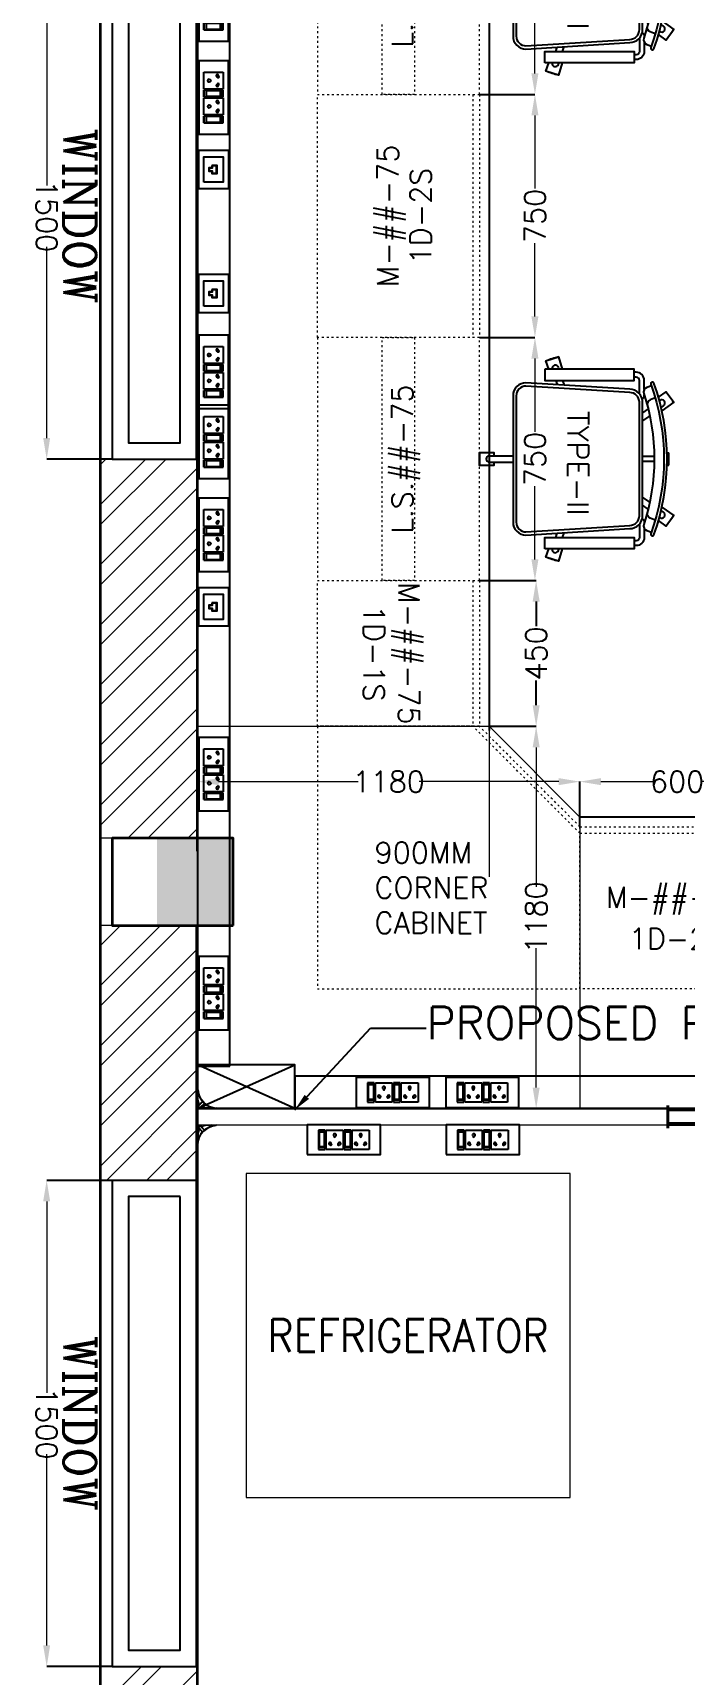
# Model space of a CAD drawing. Extents: x -52083 to 49512, y -145230 to 20224.
# Drawn here: x -46914 to -44902, y -1885 to 3184 of the extents above; entities that cross this region are included whole.
import ezdxf
from ezdxf.enums import TextEntityAlignment as Align

# ---------------------------------------------------------------- set-up
doc = ezdxf.new("R2010")
doc.units = 0
doc.header["$LTSCALE"] = 0.5
doc.header["$MEASUREMENT"] = 0
doc.header["$PDMODE"] = 32
doc.linetypes.add('ACAD_ISO03W100', pattern=[30, 12, -18])
for name, color, linetype, lineweight in [('1050x2100 Door', 6, 'Continuous', 5), ('Ahlada Coving', 3, 'Continuous', 5), ('COL', 1, 'Continuous', 35), ('DIM', 3, 'Continuous', 5), ('Furniture', 30, 'Continuous', 13), ('Hatch-1', 8, 'Continuous', 5), ('Sa-Block Text', 7, 'Continuous', 18), ('wall-1', 7, 'Continuous', 35)]:
    doc.layers.add(name, color=color, linetype=linetype, lineweight=lineweight)
for name, color, linetype in [('Ahlada 50mmWall Panels', 106, 'Continuous'), ('GC-2', 22, 'Continuous'), ('GF-1', 21, 'Continuous'), ('LABOFAB', 7, 'Continuous'), ('Partation', 7, 'Continuous'), ('PDF_Text', 5, 'Continuous'), ('SA-6MRP', 1, 'Continuous'), ('SA-6MUP', 223, 'Continuous'), ('SA-FUR', 3, 'Continuous'), ('SA-Lan', 3, 'Continuous'), ('View Panle', 6, 'Continuous')]:
    doc.layers.add(name, color=color, linetype=linetype)
doc.styles.add('ARIAL', font='romans.shx', dxfattribs={"height": 2.5})
doc.styles.add('RomanS', font='romans.shx')
doc.styles.get("Standard").update_dxf_attribs({"font": 'romans.shx'})
doc.dimstyles.new('Panel dimensions', dxfattribs={"dimtxt": 65, "dimasz": 55, "dimexe": 0, "dimexo": 0, "dimtad": 0, "dimdec": 0, "dimtxsty": 'Standard', "dimcen": 0, "dimclrd": 7, "dimclre": 7, "dimclrt": 1, "dimadec": 0, "dimazin": 0, "dimtfac": 1, "dimtdec": 0, "dimtmove": 0, "dimatfit": 3, "dimfxl": 1, "dimarcsym": 0})
doc.dimstyles.new('Sa-dim', dxfattribs={"dimtxt": 65, "dimasz": 65, "dimexe": 0, "dimexo": 0, "dimtad": 0, "dimdec": 0, "dimdsep": 46, "dimtxsty": 'Standard', "dimcen": 0, "dimclrd": 256, "dimclre": 7, "dimclrt": 1, "dimadec": 0, "dimazin": 0, "dimtfac": 1, "dimtdec": 0, "dimtmove": 0, "dimatfit": 3, "dimfxl": 1, "dimlwd": -1, "dimarcsym": 0})
pattern_1 = [(45, (5394.74, 2e-13), (-92.80777, 92.80777), []), (45, (5456.61, 2e-13), (-92.80777, 92.80777), [])]

# ---------------------------------------------------------------- blocks, each defined once
blk = doc.blocks.new('*U109')
at = {"color": 5}
blk.add_wipeout([(50, 400), (50, 240), (1450, 240), (1450, 400)], dxfattribs=at)
blk.add_wipeout([(0, 450), (0, 190), (1500, 190), (1500, 450)], dxfattribs=at)
for points in [[(0, 450), (0, 190), (1500, 190), (1500, 450)], [(50, 400), (50, 240), (1450, 240), (1450, 400)]]:
    blk.add_lwpolyline(points, close=True, dxfattribs=at)
blk = doc.blocks.new('*D429')
at = {"layer": 'Defpoints', "color": 0, "transparency": 16777216}
for p in [(-46871.8, -357.6), (-46669.5, -357.6), (-46669.5, -1857.6)]:
    blk.add_point(p, dxfattribs=at)
at = {"layer": 'DIM', "color": 7, "lineweight": -2, "transparency": 16777216}
for p, q in [((-46669.5, -357.6), (-46871.8, -357.6)), ((-46669.5, -1857.6), (-46871.8, -1857.6))]:
    blk.add_line(p, q, dxfattribs=at)
at = {"layer": 'DIM', "transparency": 16777216}
for p, q in [((-46871.8, -422.6), (-46871.8, -1013.1)), ((-46871.8, -1792.6), (-46871.8, -1202.1))]:
    blk.add_line(p, q, dxfattribs=at)
for points in [[(-46882.7, -422.6), (-46861, -422.6), (-46871.8, -357.6)], [(-46882.7, -1792.6), (-46861, -1792.6), (-46871.8, -1857.6)]]:
    blk.add_solid(points, dxfattribs=at)
at = {"layer": 'DIM', "color": 1, "transparency": 16777216, "insert": (-46871.8, -1107.6), "char_height": 65, "attachment_point": 5, "rotation": 270}
blk.add_mtext('1500', dxfattribs=at)
blk = doc.blocks.new('*D430')
at = {"layer": 'Defpoints', "color": 0, "transparency": 16777216}
for p in [(-46871.8, 3368.3), (-46669.5, 3368.3), (-46669.5, 1868.3)]:
    blk.add_point(p, dxfattribs=at)
at = {"layer": 'DIM', "color": 7, "lineweight": -2, "transparency": 16777216}
for p, q in [((-46669.5, 3368.3), (-46871.8, 3368.3)), ((-46669.5, 1868.3), (-46871.8, 1868.3))]:
    blk.add_line(p, q, dxfattribs=at)
at = {"layer": 'DIM', "transparency": 16777216}
for p, q in [((-46871.8, 3303.3), (-46871.8, 2712.8)), ((-46871.8, 1933.3), (-46871.8, 2523.8))]:
    blk.add_line(p, q, dxfattribs=at)
for points in [[(-46882.7, 3303.3), (-46861, 3303.3), (-46871.8, 3368.3)], [(-46882.7, 1933.3), (-46861, 1933.3), (-46871.8, 1868.3)]]:
    blk.add_solid(points, dxfattribs=at)
at = {"layer": 'DIM', "color": 1, "transparency": 16777216, "insert": (-46871.8, 2618.3), "char_height": 65, "attachment_point": 5, "rotation": 270}
blk.add_mtext('1500', dxfattribs=at)
blk = doc.blocks.new('A010004 Mezz.F. Layout Plan$0$b & c')
at = {"layer": 'Ahlada Coving', "color": 3}
for p, q in [((-4.1, 40.9), (-5.7, 42.5)), ((-2.7, 7.8), (-3.7, 7.8)), ((-3.7, 7.8), (-2.7, 6)), ((4.9, 15.3), (-2.7, 7.8)), ((-2.7, 6), (5.7, 14.4)), ((8.7, 11.4), (0.3, 3)), ((0.3, 3), (2.1, 2)), ((2.1, 3), (9.7, 10.6)), ((2.1, 2), (2.1, 3)), ((36.9, 0), (35.3, 1.6))]:
    blk.add_line(p, q, dxfattribs=at)
blk.add_lwpolyline([(-5.7, 30.7), (-5.7, 5.7), (0, 0), (25, 0), (22.8, 1.5), (13.2, 1.5), (3.6, 4.5), (3.6, 1.5), (0.6, 1.5), (-4.2, 6.3), (-4.2, 9.3), (-1.2, 9.3), (-4.2, 18.9), (-4.2, 28.4), (-5.7, 30.7)], dxfattribs=at)
for radius, start, end in [(44, 181.9548, 220.5976), (42.5, 184.1661, 265.906), (44, 222.2286, 227.7746), (44, 229.4056, 268.1119)]:
    blk.add_arc((38.3, 44), radius, start, end, dxfattribs=at)
blk = doc.blocks.new('A$Ca55ee631')
at = {"layer": 'SA-FUR', "color": 1}
for p, q in [((0, 0), (135, 300)), ((0, 300), (135, 0))]:
    blk.add_line(p, q, dxfattribs=at)
blk.add_lwpolyline([(0, 0), (135, 0), (135, 300), (0, 300)], close=True, dxfattribs=at)
blk = doc.blocks.new('*U107')
at = {"color": 1}
blk.add_lwpolyline([(-2507, 0), (23, 0), (23, 100), (-2507, 100)], close=True, dxfattribs=at)
blk = doc.blocks.new('*U100')
at = {"layer": 'SA-FUR', "color": 230, "linetype": 'ACAD_ISO03W100', "lineweight": 13}
for points in [[(750, 500), (0, 500), (0, 0), (750, 0)], [(750, 200), (0, 200), (0, 300), (750, 300)]]:
    blk.add_lwpolyline(points, close=True, dxfattribs=at)
at = {"layer": 'SA-FUR', "color": 7}
blk.add_attdef('TAG-2', text='', height=65, rotation=180, dxfattribs=at).set_placement((375, 295), align=Align.CENTER)
blk = doc.blocks.new('*U91')
at = {"layer": 'SA-FUR', "color": 230, "linetype": 'ACAD_ISO03W100', "lineweight": 13}
blk.add_line((750, 20), (0, 20), dxfattribs=at)
blk.add_lwpolyline([(0, 500), (750, 500), (750, 0), (0, 0)], close=True, dxfattribs=at)
at = {"layer": 'SA-FUR', "color": 7}
for tag, p in [('TAG', (375, 250)), ('TAG-2', (375, 148.4))]:
    blk.add_attdef(tag, text='', height=65, dxfattribs=at).set_placement(p, align=Align.CENTER)
blk = doc.blocks.new('*D571')
at = {"layer": 'Defpoints', "color": 0, "transparency": 16777216}
for p in [(-45226.6, 872.9), (-46406.6, 798.4), (-45226.6, 798.4)]:
    blk.add_point(p, dxfattribs=at)
at = {"layer": 'DIM', "color": 7, "lineweight": -2, "transparency": 16777216}
for p, q in [((-46406.6, 798.4), (-46406.6, 872.9)), ((-45226.6, 798.4), (-45226.6, 872.9))]:
    blk.add_line(p, q, dxfattribs=at)
at = {"layer": 'DIM', "transparency": 16777216}
for p, q in [((-46341.6, 872.9), (-45911.1, 872.9)), ((-45291.6, 872.9), (-45722.1, 872.9))]:
    blk.add_line(p, q, dxfattribs=at)
for points in [[(-46341.6, 883.7), (-46341.6, 862), (-46406.6, 872.9)], [(-45291.6, 883.7), (-45291.6, 862), (-45226.6, 872.9)]]:
    blk.add_solid(points, dxfattribs=at)
at = {"layer": 'DIM', "color": 1, "transparency": 16777216, "insert": (-45816.6, 872.9), "char_height": 65, "attachment_point": 5}
blk.add_mtext('1180', dxfattribs=at)
blk = doc.blocks.new('*D572')
at = {"layer": 'Defpoints', "color": 0, "transparency": 16777216}
for p in [(-45506.6, 1043.7), (-45506.6, -136.3), (-45361.5, -136.3)]:
    blk.add_point(p, dxfattribs=at)
at = {"layer": 'DIM', "color": 7, "lineweight": -2, "transparency": 16777216}
for p, q in [((-45506.6, 1043.7), (-45361.5, 1043.7)), ((-45506.6, -136.3), (-45361.5, -136.3))]:
    blk.add_line(p, q, dxfattribs=at)
at = {"layer": 'DIM', "transparency": 16777216}
for p, q in [((-45361.5, 978.7), (-45361.5, 548.2)), ((-45361.5, -71.3), (-45361.5, 359.2))]:
    blk.add_line(p, q, dxfattribs=at)
for points in [[(-45372.3, 978.7), (-45350.6, 978.7), (-45361.5, 1043.7)], [(-45372.3, -71.3), (-45350.6, -71.3), (-45361.5, -136.3)]]:
    blk.add_solid(points, dxfattribs=at)
at = {"layer": 'DIM', "color": 1, "transparency": 16777216, "insert": (-45361.5, 453.7), "char_height": 65, "attachment_point": 5, "rotation": 90}
blk.add_mtext('1180', dxfattribs=at)
blk = doc.blocks.new('*D573')
at = {"layer": 'Defpoints', "color": 0, "transparency": 16777216}
for p in [(-45536.6, 2243.7), (-45365.2, 2243.7), (-45536.6, 1493.7)]:
    blk.add_point(p, dxfattribs=at)
at = {"layer": 'DIM', "color": 7, "lineweight": -2, "transparency": 16777216}
for p, q in [((-45536.6, 2243.7), (-45365.2, 2243.7)), ((-45536.6, 1493.7), (-45365.2, 1493.7))]:
    blk.add_line(p, q, dxfattribs=at)
at = {"layer": 'DIM', "transparency": 16777216}
for p, q in [((-45365.2, 2178.7), (-45365.2, 1952.9)), ((-45365.2, 1558.7), (-45365.2, 1784.5))]:
    blk.add_line(p, q, dxfattribs=at)
for points in [[(-45376.1, 2178.7), (-45354.4, 2178.7), (-45365.2, 2243.7)], [(-45376.1, 1558.7), (-45354.4, 1558.7), (-45365.2, 1493.7)]]:
    blk.add_solid(points, dxfattribs=at)
at = {"layer": 'DIM', "color": 1, "transparency": 16777216, "insert": (-45365.2, 1868.7), "char_height": 65, "attachment_point": 5, "rotation": 90}
blk.add_mtext('750', dxfattribs=at)
blk = doc.blocks.new('*D574')
at = {"layer": 'Defpoints', "color": 0, "transparency": 16777216}
for p in [(-45536.6, 2243.7), (-45365.2, 2243.7), (-45536.6, 1493.7)]:
    blk.add_point(p, dxfattribs=at)
at = {"layer": 'DIM', "color": 7, "lineweight": -2, "transparency": 16777216}
for p, q in [((-45536.6, 2243.7), (-45365.2, 2243.7)), ((-45536.6, 1493.7), (-45365.2, 1493.7))]:
    blk.add_line(p, q, dxfattribs=at)
at = {"layer": 'DIM', "transparency": 16777216}
for p, q in [((-45365.2, 2178.7), (-45365.2, 1952.9)), ((-45365.2, 1558.7), (-45365.2, 1784.5))]:
    blk.add_line(p, q, dxfattribs=at)
for points in [[(-45376.1, 2178.7), (-45354.4, 2178.7), (-45365.2, 2243.7)], [(-45376.1, 1558.7), (-45354.4, 1558.7), (-45365.2, 1493.7)]]:
    blk.add_solid(points, dxfattribs=at)
at = {"layer": 'DIM', "color": 1, "transparency": 16777216, "insert": (-45365.2, 1868.7), "char_height": 65, "attachment_point": 5, "rotation": 90}
blk.add_mtext('750', dxfattribs=at)
blk = doc.blocks.new('*D575')
at = {"layer": 'Defpoints', "color": 0, "transparency": 16777216}
for p in [(-45536.6, 2993.7), (-45365.2, 2993.7), (-45536.6, 2243.7)]:
    blk.add_point(p, dxfattribs=at)
at = {"layer": 'DIM', "color": 7, "lineweight": -2, "transparency": 16777216}
for p, q in [((-45536.6, 2993.7), (-45365.2, 2993.7)), ((-45536.6, 2243.7), (-45365.2, 2243.7))]:
    blk.add_line(p, q, dxfattribs=at)
at = {"layer": 'DIM', "transparency": 16777216}
for p, q in [((-45365.2, 2928.7), (-45365.2, 2702.9)), ((-45365.2, 2308.7), (-45365.2, 2534.5))]:
    blk.add_line(p, q, dxfattribs=at)
for points in [[(-45376.1, 2928.7), (-45354.4, 2928.7), (-45365.2, 2993.7)], [(-45376.1, 2308.7), (-45354.4, 2308.7), (-45365.2, 2243.7)]]:
    blk.add_solid(points, dxfattribs=at)
at = {"layer": 'DIM', "color": 1, "transparency": 16777216, "insert": (-45365.2, 2618.7), "char_height": 65, "attachment_point": 5, "rotation": 90}
blk.add_mtext('750', dxfattribs=at)
blk = doc.blocks.new('*D576')
at = {"layer": 'Defpoints', "color": 0, "transparency": 16777216}
for p in [(-45536.6, 3743.7), (-45365.2, 3743.7), (-45536.6, 2993.7)]:
    blk.add_point(p, dxfattribs=at)
at = {"layer": 'DIM', "color": 7, "lineweight": -2, "transparency": 16777216}
for p, q in [((-45536.6, 3743.7), (-45365.2, 3743.7)), ((-45536.6, 2993.7), (-45365.2, 2993.7))]:
    blk.add_line(p, q, dxfattribs=at)
at = {"layer": 'DIM', "transparency": 16777216}
for p, q in [((-45365.2, 3678.7), (-45365.2, 3452.9)), ((-45365.2, 3058.7), (-45365.2, 3284.5))]:
    blk.add_line(p, q, dxfattribs=at)
for points in [[(-45376.1, 3678.7), (-45354.4, 3678.7), (-45365.2, 3743.7)], [(-45376.1, 3058.7), (-45354.4, 3058.7), (-45365.2, 2993.7)]]:
    blk.add_solid(points, dxfattribs=at)
at = {"layer": 'DIM', "color": 1, "transparency": 16777216, "insert": (-45365.2, 3368.7), "char_height": 65, "attachment_point": 5, "rotation": 90}
blk.add_mtext('750', dxfattribs=at)
blk = doc.blocks.new('PCH-7022')
at = {"layer": 'GC-2', "color": 30, "ltscale": 10}
for p, q in [((-18.7, 254.1), (-19.1, 259.1)), ((18.7, 254.1), (19.1, 259.1)), ((-180.7, 231.7), (-179.9, 230.6)), ((-164.5, 243.5), (-159, 235.9)), ((-7.5, 214.3), (-7.5, 178.7)), ((7.5, 214.3), (7.5, 178.7)), ((164.5, 243.5), (159, 235.9)), ((180.7, 231.7), (179.9, 230.6)), ((-154.6, 195.8), (-142.2, 178.7)), ((-133.4, 200.6), (-117.5, 178.7)), ((133.4, 200.6), (117.5, 178.7)), ((154.6, 195.8), (142.2, 178.7)), ((-282.4, -81.2), (-277.5, -79.7)), ((-242.5, -68.3), (-227.6, -63.4)), ((-242.5, -89.3), (-229, -84.9)), ((242.5, -68.3), (227.6, -63.4)), ((242.5, -89.3), (229, -84.9)), ((282.4, -81.2), (277.5, -79.7)), ((-10, -293.7), (-10, -221.3)), ((10, -293.7), (10, -221.3))]:
    blk.add_line(p, q, dxfattribs=at)
for points in [[(-234.1, 213.6), (-234.1, 213.6, 0.416344), (-237.1, 207.2, 0.412086), (-230.7, 204.2), (-230.7, 204.2, -0.174031), (230.7, 204.2), (230.7, 204.2, 0.412086), (237.1, 207.2), (237.1, 207.2, 0.416344), (234.1, 213.6), (234.1, 213.6, 0.174031)], [(-195, -221.3), (195, -221.3, 0.414214), (235, -181.3), (215, 138.7, 0.414214), (175, 178.7), (-175, 178.7, 0.414214), (-215, 138.7), (-235, -181.3, 0.414214)], [(-195, -211.3), (195, -211.3, 0.414214), (225, -181.3), (205, 138.7, 0.414214), (175, 168.7), (-175, 168.7, 0.414214), (-205, 138.7), (-225, -181.3, 0.414214)]]:
    blk.add_lwpolyline(points, format="xyb", close=True, dxfattribs=at)
for points in [[(-190.2, 227.7), (-207.2, 251.2), (-174.8, 274.7), (-148.4, 238.3)], [(148.4, 238.3), (174.8, 274.7), (207.2, 251.2), (190.2, 227.7)], [(-277.5, -111.2), (-302.9, -119.5), (-315.3, -81.4), (-277.5, -69.1)], [(277.5, -69.1), (315.3, -81.4), (302.9, -119.5), (277.5, -111.2)], [(10, -280), (20, -280), (20, -325), (-20, -325), (-20, -280), (-10, -280)]]:
    blk.add_lwpolyline(points, dxfattribs=at)
for points in [[(19.1, 259.1, 0.013665), (-19.1, 259.1)], [(-225.9, 205.9), (-220.6, 191.5, 0.403288), (-201.9, 182.4), (-201.9, 182.4, -0.158526), (201.9, 182.4), (201.9, 182.4, 0.403288), (220.6, 191.5), (225.9, 205.9)], [(-193.1, 216.5, 0.029136), (-192.6, 216.6)], [(-188.5, 217.8), (-182.3, 202.3, 0.378791), (-164.6, 193.3)], [(188.5, 217.8), (182.3, 202.3), (182.3, 202.3, -0.378791), (164.6, 193.3)], [(192.6, 216.6, 0.029136), (193.1, 216.5, 0.029136)], [(-214.2, 183.7), (-242.5, 183.7, 0.414214), (-267.5, 158.7), (-267.5, 152.3)], [(-201.5, 168.7), (-242.5, 168.7, 0.414214), (-252.5, 158.7), (-252.5, 152.3)], [(-185.7, 177.3, 0.311343), (-195, 183.7), (-197.6, 183.7)], [(185.7, 177.3, -0.311343), (195, 183.7), (197.6, 183.7)], [(201.5, 168.7), (242.5, 168.7, -0.414214), (252.5, 158.7), (252.5, 152.3)], [(214.2, 183.7), (242.5, 183.7, -0.414214), (267.5, 158.7), (267.5, 152.3)]]:
    blk.add_lwpolyline(points, format="xyb", dxfattribs=at)
for points in [[(-237.1, 207.2), (-237.1, 207.2)], [(-277.5, -122.7), (-242.5, -122.7), (-242.5, 152.3), (-277.5, 152.3)], [(277.5, -122.7), (242.5, -122.7), (242.5, 152.3), (277.5, 152.3)]]:
    blk.add_lwpolyline(points, close=True, dxfattribs=at)
for centre, radius, start, end in [((0, 0), 325, 122.4719, 129.5281), ((0, 0), 325, 50.4719, 57.5281), ((-172.6, 237.6), 10, 36, 216), ((172.6, 237.6), 10, 324, 144), ((0, 0), 325, 194.4719, 201.5281), ((-279.3, -90.7), 10, 108, 280.2877), ((279.3, -90.7), 10, 259.7123, 72), ((0, 0), 325, 338.4719, 345.5281), ((0, -293.7), 10, 180, 0), ((0, 0), 325, 266.4719, 273.5281)]:
    blk.add_arc(centre, radius, start, end, dxfattribs=at)
at = {"layer": 'PDF_Text', "insert": (13.6, -21), "char_height": 65, "width": 310.353, "attachment_point": 5}
blk.add_mtext('{\\C1;TYPE-II}', dxfattribs=at)
blk = doc.blocks.new('*U115')
at = {"layer": 'SA-FUR', "color": 230, "linetype": 'ACAD_ISO03W100', "lineweight": 13}
blk.add_line((600, 20), (0, 20), dxfattribs=at)
blk.add_lwpolyline([(0, 500), (600, 500), (600, 0), (0, 0)], close=True, dxfattribs=at)
at = {"layer": 'SA-FUR', "color": 7}
for tag, p in [('TAG-2', (300, 377.6)), ('TAG', (300, 250))]:
    blk.add_attdef(tag, text='', height=65, rotation=180, dxfattribs=at).set_placement(p, align=Align.CENTER)
blk = doc.blocks.new('*D725')
at = {"layer": 'Defpoints', "color": 0, "transparency": 16777216}
for p in [(-45226.6, 872.9), (-45226.6, 733.7), (-44626.6, 733.7)]:
    blk.add_point(p, dxfattribs=at)
at = {"layer": 'Hatch-1', "color": 7, "lineweight": -2, "transparency": 16777216}
for p, q in [((-45226.6, 733.7), (-45226.6, 872.9)), ((-44626.6, 733.7), (-44626.6, 872.9))]:
    blk.add_line(p, q, dxfattribs=at)
at = {"layer": 'Hatch-1', "transparency": 16777216}
for p, q in [((-45161.6, 872.9), (-44999.1, 872.9)), ((-44691.6, 872.9), (-44854.1, 872.9))]:
    blk.add_line(p, q, dxfattribs=at)
for points in [[(-45161.6, 883.7), (-45161.6, 862), (-45226.6, 872.9)], [(-44691.6, 883.7), (-44691.6, 862), (-44626.6, 872.9)]]:
    blk.add_solid(points, dxfattribs=at)
at = {"layer": 'Hatch-1', "color": 1, "transparency": 16777216, "insert": (-44926.6, 872.9), "char_height": 65, "attachment_point": 5}
blk.add_mtext('600', dxfattribs=at)
blk = doc.blocks.new('*U130')
for p, q in [((-78.1, 29.8), (-78.1, -29.8)), ((-78.1, 29.8), (-78.1, -29.8)), ((-57.3, 29.8), (-78.1, 29.8)), ((-78.1, 29.8), (-57.3, 29.8)), ((-76.3, 23.3), (-76.3, -23.3)), ((-59.1, 23.3), (-76.3, 23.3)), ((-59.1, -23.3), (-59.1, 23.3)), ((-57.3, -29.8), (-57.3, 29.8)), ((-53.9, 29.8), (-1.7, 29.8)), ((-53.9, -29.8), (-53.9, 29.8)), ((-1.7, 29.8), (-1.7, -29.8)), ((1.7, 29.8), (1.7, -29.8)), ((1.7, 29.8), (1.7, -29.8)), ((22.5, 29.8), (1.7, 29.8)), ((1.7, 29.8), (22.5, 29.8)), ((3.5, 23.3), (3.5, -23.3)), ((20.7, 23.3), (3.5, 23.3)), ((20.7, -23.3), (20.7, 23.3)), ((22.5, -29.8), (22.5, 29.8)), ((25.9, -29.8), (25.9, 29.8)), ((25.9, 29.8), (78.1, 29.8)), ((78.1, 29.8), (78.1, -29.8)), ((-78.1, -29.8), (-57.3, -29.8)), ((-76.3, -21.2), (-59.1, -21.2)), ((-76.3, -23.3), (-59.1, -23.3)), ((-1.7, -29.8), (-53.9, -29.8)), ((1.7, -29.8), (22.5, -29.8)), ((3.5, -21.2), (20.7, -21.2)), ((3.5, -23.3), (20.7, -23.3)), ((78.1, -29.8), (25.9, -29.8))]:
    blk.add_line(p, q)
blk.add_lwpolyline([(-113, -46), (113, -46), (113, 46), (-113, 46)], close=True)
for centre, radius, start, end in [((-27.8, 14.7), 4.06, 307.1584, 232.8416), ((-27.8, 10.6), 2.59, 161.4031, 18.5969), ((52, 14.7), 4.06, 307.1584, 232.8416), ((52, 10.6), 2.59, 161.4031, 18.5969), ((-42.7, -11.6), 3.5, 5.2689, 272.51), ((-39.9, -14), 2.82, 202.6838, 75.0951), ((-15.7, -14), 2.82, 104.9049, 337.3162), ((-12.9, -11.6), 3.5, 267.49, 174.7311), ((37.1, -11.6), 3.5, 5.2689, 272.51), ((39.9, -14), 2.82, 202.6838, 75.0951), ((64.1, -14), 2.82, 104.9049, 337.3162), ((66.9, -11.6), 3.5, 267.49, 174.7311)]:
    blk.add_arc(centre, radius, start, end)
at = {"layer": 'Sa-Block Text', "flags": 1}
for tag, p in [('PROJECTNAME', (14.8, 619.1)), ('FLOOR', (14.8, 529.6)), ('LABNAME', (14.8, 420.1)), ('ITEMNO:', (14.8, 322.8))]:
    blk.add_attdef(tag, text='', height=65, dxfattribs=at).set_placement(p, align=Align.MIDDLE_CENTER)
at = {"layer": 'Sa-Block Text'}
blk.add_attdef('CATALOGUE', text='', height=65, dxfattribs=at).set_placement((14.8, 173.9), align=Align.MIDDLE_CENTER)
blk = doc.blocks.new('*U131')
at = {"ltscale": 300}
for p, q in [((-78.1, 29.8), (-78.1, -29.8)), ((-78.1, 29.8), (-78.1, -29.8)), ((-57.3, 29.8), (-78.1, 29.8)), ((-78.1, 29.8), (-57.3, 29.8)), ((-76.3, 23.3), (-76.3, -23.3)), ((-59.1, 23.3), (-76.3, 23.3)), ((-59.1, -23.3), (-59.1, 23.3)), ((-57.3, -29.8), (-57.3, 29.8)), ((-53.9, 29.8), (-1.7, 29.8)), ((-53.9, -29.8), (-53.9, 29.8)), ((-1.7, 29.8), (-1.7, -29.8)), ((1.7, 29.8), (1.7, -29.8)), ((1.7, 29.8), (1.7, -29.8)), ((22.5, 29.8), (1.7, 29.8)), ((1.7, 29.8), (22.5, 29.8)), ((3.5, 23.3), (3.5, -23.3)), ((20.7, 23.3), (3.5, 23.3)), ((20.7, -23.3), (20.7, 23.3)), ((22.5, -29.8), (22.5, 29.8)), ((25.9, -29.8), (25.9, 29.8)), ((25.9, 29.8), (78.1, 29.8)), ((78.1, 29.8), (78.1, -29.8)), ((-78.1, -29.8), (-57.3, -29.8)), ((-76.3, -21.2), (-59.1, -21.2)), ((-76.3, -23.3), (-59.1, -23.3)), ((-1.7, -29.8), (-53.9, -29.8)), ((1.7, -29.8), (22.5, -29.8)), ((3.5, -21.2), (20.7, -21.2)), ((3.5, -23.3), (20.7, -23.3)), ((78.1, -29.8), (25.9, -29.8))]:
    blk.add_line(p, q, dxfattribs=at)
blk.add_lwpolyline([(-113, -46), (113, -46), (113, 46), (-113, 46)], close=True, dxfattribs=at)
for centre, radius, start, end in [((-27.8, 14.7), 4.06, 307.1584, 232.8416), ((-27.8, 10.6), 2.59, 161.4031, 18.5969), ((52, 14.7), 4.06, 307.1584, 232.8416), ((52, 10.6), 2.59, 161.4031, 18.5969), ((-42.7, -11.6), 3.5, 5.2689, 272.51), ((-39.9, -14), 2.82, 202.6838, 75.0951), ((-15.7, -14), 2.82, 104.9049, 337.3162), ((-12.9, -11.6), 3.5, 267.49, 174.7311), ((37.1, -11.6), 3.5, 5.2689, 272.51), ((39.9, -14), 2.82, 202.6838, 75.0951), ((64.1, -14), 2.82, 104.9049, 337.3162), ((66.9, -11.6), 3.5, 267.49, 174.7311)]:
    blk.add_arc(centre, radius, start, end, dxfattribs=at)
at = {"layer": 'Sa-Block Text', "flags": 1}
for tag, p in [('PROJECTNAME', (102.4, 776)), ('FLOOR', (102.4, 686.5)), ('LABNAME', (102.4, 577)), ('ITEMNO:', (102.4, 479.7))]:
    blk.add_attdef(tag, text='', height=65, dxfattribs=at).set_placement(p, align=Align.MIDDLE_CENTER)
at = {"layer": 'Sa-Block Text'}
blk.add_attdef('CATALOGUE', text='', height=65, dxfattribs=at).set_placement((102.4, 360.5), align=Align.MIDDLE_CENTER)
blk = doc.blocks.new('*U132')
for points in [[(-59.4, 46), (59.4, 46), (59.4, -46), (-59.4, -46)], [(-39.1, 29.8), (39.1, 29.8), (39.1, -29.8), (-39.1, -29.8)], [(12.4, 5.6), (5.4, 5.6), (5.4, 14.6), (-5.4, 14.6), (-5.4, 5.6), (-12.4, 5.6), (-12.4, -10.5), (12.4, -10.5)], [(11.1, 4.3), (4.1, 4.3), (4.1, 13.4), (-4.1, 13.4), (-4.1, 4.3), (-11.1, 4.3), (-11.1, -9.2), (11.1, -9.2)]]:
    blk.add_lwpolyline(points, close=True)
at = {"layer": 'Sa-Block Text', "flags": 1}
for tag, p in [('PROJECTNAME', (15.2, 670.6)), ('FLOOR', (15.2, 581.1)), ('LABNAME', (15.2, 471.6)), ('ITEMNO:', (15.2, 374.3))]:
    blk.add_attdef(tag, text='', height=65, dxfattribs=at).set_placement(p, align=Align.MIDDLE_CENTER)
at = {"layer": 'Sa-Block Text'}
blk.add_attdef('CATALOGUE', text='', height=65, dxfattribs=at).set_placement((15.2, 223), align=Align.MIDDLE_CENTER)
blk = doc.blocks.new('A$C34123dda')
at = {"layer": 'LABOFAB', "color": 230, "linetype": 'ACAD_ISO03W100', "lineweight": 13}
blk.add_line((-280, 310), (30, 0), dxfattribs=at)
at = {"layer": 'LABOFAB', "color": 96, "lineweight": 13, "true_color": 0x008500}
blk.add_lwpolyline([(900, 1180), (900, 1180), (900, 1180), (900, 0), (0, 0), (-280, 280), (-280, 1180)], close=True, dxfattribs=at)
at = {"layer": 'LABOFAB', "color": 230, "linetype": 'ACAD_ISO03W100', "lineweight": 13}
blk.add_lwpolyline([(50, 0), (530, 0), (530, 810), (-280, 810), (-280, 330)], close=True, dxfattribs=at)
blk = doc.blocks.new('*U102')
at = {"layer": 'SA-FUR', "color": 230, "linetype": 'ACAD_ISO03W100', "lineweight": 13}
blk.add_line((450, 20), (0, 20), dxfattribs=at)
blk.add_lwpolyline([(0, 500), (450, 500), (450, 0), (0, 0)], close=True, dxfattribs=at)
at = {"layer": 'SA-FUR', "color": 7}
for tag, p in [('TAG-2', (225, 357.8)), ('TAG', (225, 250))]:
    blk.add_attdef(tag, text='', height=65, rotation=180, dxfattribs=at).set_placement(p, align=Align.CENTER)
blk = doc.blocks.new('*D761')
at = {"color": 7, "lineweight": -2, "transparency": 16777216}
for p, q in [((-45365.2, 1493.7), (-45361.5, 1493.7)), ((-45506.6, 1043.7), (-45361.5, 1043.7))]:
    blk.add_line(p, q, dxfattribs=at)
at = {"transparency": 16777216}
for p, q in [((-45361.5, 1428.7), (-45361.5, 1352.9)), ((-45361.5, 1108.7), (-45361.5, 1184.5))]:
    blk.add_line(p, q, dxfattribs=at)
for points in [[(-45372.3, 1428.7), (-45350.6, 1428.7), (-45361.5, 1493.7)], [(-45372.3, 1108.7), (-45350.6, 1108.7), (-45361.5, 1043.7)]]:
    blk.add_solid(points, dxfattribs=at)
at = {"layer": 'Defpoints', "color": 0, "transparency": 16777216}
for p in [(-45365.2, 1493.7), (-45361.5, 1493.7), (-45506.6, 1043.7)]:
    blk.add_point(p, dxfattribs=at)
at = {"color": 1, "transparency": 16777216, "insert": (-45361.5, 1268.7), "char_height": 65, "attachment_point": 5, "rotation": 90}
blk.add_mtext('450', dxfattribs=at)

msp = doc.modelspace()

# ---------------------------------------------------------------- hatches: boundary and pattern name
at = {"layer": 'COL'}
h = msp.add_hatch(color=256, dxfattribs=at)
h.dxf.hatch_style = 1
h.paths.add_polyline_path([(-46296.5, 698.7), (-46531.5, 698.7), (-46531.5, 428.7), (-46296.5, 428.7)])

# ---------------------------------------------------------------- linework, layer by layer
msp.add_line((-43207.1, -136.3, 2637.8), (-46406.6, -136.3, 2637.8))
at = {"layer": 'Ahlada 50mmWall Panels', "color": 161, "linetype": 'ByBlock', "lineweight": 5}
for p, q in [((-46406.6, -136.3, 2637.8), (-42002.5, -136.3, 2637.8)), ((-46406.6, -186.3, 2637.8), (-42002.5, -186.3, 2637.8))]:
    msp.add_line(p, q, dxfattribs=at)
at = {"layer": 'COL', "elevation": 2637.8}
msp.add_lwpolyline([(-46296.5, 428.7), (-46296.5, 698.7), (-46669.5, 698.7), (-46669.5, 428.7)], close=True, dxfattribs=at)
at = {"layer": 'DIM'}
msp.add_line((-45506.6, 6039.4, 2637.8), (-45506.6, 579.4, 2637.8), dxfattribs=at)
at = {"layer": 'Furniture', "elevation": 2637.8}
msp.add_lwpolyline([(-46256.6, -1336.3), (-45256.6, -1336.3), (-45256.6, -336.3), (-46256.6, -336.3)], close=True, dxfattribs=at)
at = {"layer": 'Hatch-1'}
for p, q in [((-46406.6, -136.3, 2637.8), (-42002.5, -136.3, 2637.8)), ((-46406.6, -186.3, 2637.8), (-42002.5, -186.3, 2637.8))]:
    msp.add_line(p, q, dxfattribs=at)
at = {"layer": 'Partation'}
for p, q in [((-44957.6, -126.3, 2637.8), (-44957.6, -196.3, 2637.8)), ((-44954.6, -126.3, 2637.8), (-44954.6, -196.3, 2637.8))]:
    msp.add_line(p, q, dxfattribs=at)
at = {"layer": 'SA-FUR'}
for p, q in [((-45506.6, 9980.4, 2637.8), (-45506.6, 1030.4, 2637.8)), ((-42496.6, 763.7, 2637.8), (-45226.6, 763.7, 2637.8))]:
    msp.add_line(p, q, dxfattribs=at)
at = {"layer": 'View Panle', "elevation": 2637.8}
msp.add_lwpolyline([(-44954.6, -186.3), (-43454.6, -186.3), (-43454.6, -136.3), (-44954.6, -136.3), (-44954.6, -186.3), (-44954.6, -180.3), (-43454.6, -180.3), (-43454.6, -142.3), (-44954.6, -142.3)], dxfattribs=at)
at = {"layer": 'wall-1', "color": 7}
for p, q in [((-46706.6, 14513.7, 2637.8), (-46706.6, -3146.3, 2637.8)), ((-46406.6, 658.7, 2637.8), (-46406.6, 9660.4, 2637.8)), ((-46406.6, -3128.7, 2637.8), (-46406.6, 428.7, 2637.8))]:
    msp.add_line(p, q, dxfattribs=at)

# ---------------------------------------------------------------- block references
at = {"color": 1, "rotation": 180}
msp.add_blockref('A$C34123dda', (-45506.6, 1043.7, 2637.8), dxfattribs=at)
msp.add_blockref('*U107', (-43599.6, -136.3, 2637.8))
at = {"layer": 'Ahlada Coving', "ltscale": 500, "xscale": 1.418185559101403, "yscale": 1.418185559101403, "zscale": 1.418185559101403}
msp.add_blockref('A010004 Mezz.F. Layout Plan$0$b & c', (-46398.6, -136.3, 2637.8), dxfattribs=at)
at = {"layer": 'Ahlada Coving', "ltscale": 500, "xscale": -1.418185559101403, "yscale": 1.418185559101403, "zscale": 1.418185559101403, "rotation": 180}
msp.add_blockref('A010004 Mezz.F. Layout Plan$0$b & c', (-46398.6, -186.3, 2637.8), dxfattribs=at)
at = {"layer": 'GF-1', "color": 7, "rotation": 270}
for p in [(-45211.6, 3368.7, 2637.8), (-45211.6, 1868.7, 2637.8)]:
    msp.add_blockref('PCH-7022', p, dxfattribs=at)
at = {"layer": 'SA-6MRP', "color": 7, "rotation": 90}
msp.add_blockref('*U131', (-46356.6, 895.8, 2637.8), dxfattribs=at)
at = {"layer": 'SA-6MRP', "color": 7}
for p in [(-45803.6, -86.3, 2637.8), (-45955.1, -232.3, 2637.8)]:
    msp.add_blockref('*U131', p, dxfattribs=at)
at = {"layer": 'SA-6MUP', "color": 7, "rotation": 90}
for p in [(-46356.6, 1634.8, 2637.8), (-46356.6, 220, 2637.8)]:
    msp.add_blockref('*U130', p, dxfattribs=at)
at = {"layer": 'SA-6MUP', "color": 7}
for p in [(-45527.6, -86.3, 2637.8), (-45526, -232.3, 2637.8)]:
    msp.add_blockref('*U130', p, dxfattribs=at)
at = {"layer": 'SA-FUR'}
for name, p, rotation, values in [('*U100', (-46036.6, 3743.7, 2637.8), 270, {'TAG-2': 'L.S.##-75'}), ('*U91', (-45536.6, 2243.7, 2637.8), 90, {'TAG': 'M-##-75', 'TAG-2': '1D-2S'}), ('*U100', (-46036.6, 2243.7, 2637.8), 270, {'TAG-2': 'L.S.##-75'}), ('*U102', (-45536.6, 1043.7, 2637.8), 90, {'TAG': 'M-##-75', 'TAG-2': '1D-1S'}), ('*U115', (-44626.6, 733.7, 2637.8), 180, {'TAG': 'M-##-90', 'TAG-2': '1D-2S'})]:
    msp.add_blockref(name, p, dxfattribs=dict(at, rotation=rotation)).add_auto_attribs(values)
at = {"layer": 'SA-FUR', "color": 1, "rotation": 90}
msp.add_blockref('A$Ca55ee631', (-46106.6, -136.3, 2637.8), dxfattribs=at)
at = {"layer": 'SA-Lan', "color": 7, "rotation": 90}
msp.add_blockref('*U132', (-46356.6, 1412.5, 2637.8), dxfattribs=at)

# ---------------------------------------------------------------- texts
at = {"color": 5, "insert": (-45859.9, 686.3, 2637.8), "char_height": 65, "width": 513.111, "attachment_point": 1, "style": 'ARIAL'}
msp.add_mtext('{\\C7;900MM\\PCORNER CABINET}', dxfattribs=at)
at = {"layer": '1050x2100 Door', "color": 1, "insert": (-45699.9, 111.7, 2637.8), "char_height": 100, "attachment_point": 4}
msp.add_mtext('PROPOSED PANEL HIGHT-3480MM (UP TO SLAB)', dxfattribs=at)
at = {"layer": 'PDF_Text', "char_height": 100, "attachment_point": 2, "rotation": 270, "style": 'RomanS'}
for insert in [(-46719.5, 2618.3, 2637.8), (-46719.5, -1107.6, 2637.8)]:
    msp.add_mtext('{\\Fromanc|c0;WINDOW}', dxfattribs=dict(at, insert=insert))
at = {"layer": 'PDF_Text', "insert": (-45756.6, -836.3, 2637.8), "char_height": 100, "width": 952.429, "attachment_point": 5, "style": 'RomanS'}
msp.add_mtext('{\\W0.9;REFRIGERATOR}', dxfattribs=at)

# ---------------------------------------------------------------- dimensions: what is measured, and where the dimension line sits
at = {"color": 4}
dim = msp.add_linear_dim(base=(-45361.5, 1493.7, 2637.8), p1=(-45506.6, 1043.7, 2637.8), p2=(-45365.2, 1493.7, 2637.8), angle=90, dimstyle='Sa-dim', override={"dimtmove": 1}, dxfattribs=at)
dim.commit()
dim.dimension.update_dxf_attribs({"geometry": '*D761', "text_midpoint": (-45361.5, 1268.7, 2637.8)})
at = {"layer": 'DIM', "color": 7}
for base, p1, p2, picture, middle in [((-45365.2, 3743.7, 2637.8), (-45536.6, 2993.7, 2637.8), (-45536.6, 3743.7, 2637.8), '*D576', (-45365.2, 3368.7, 2637.8)), ((-45365.2, 2993.7, 2637.8), (-45536.6, 2243.7, 2637.8), (-45536.6, 2993.7, 2637.8), '*D575', (-45365.2, 2618.7, 2637.8)), ((-45365.2, 2243.7, 2637.8), (-45536.6, 1493.7, 2637.8), (-45536.6, 2243.7, 2637.8), '*D573', (-45365.2, 1868.7, 2637.8)), ((-45365.2, 2243.7, 2637.8), (-45536.6, 1493.7, 2637.8), (-45536.6, 2243.7, 2637.8), '*D574', (-45365.2, 1868.7, 2637.8))]:
    dim = msp.add_linear_dim(base=base, p1=p1, p2=p2, angle=90, dimstyle='Sa-dim', override={"dimtmove": 1}, dxfattribs=at)
    dim.commit()
    dim.dimension.update_dxf_attribs({"geometry": picture, "text_midpoint": middle})
dim = msp.add_linear_dim(base=(-45361.5, -136.3, 2637.8), p1=(-45506.6, 1043.7, 2637.8), p2=(-45506.6, -136.3, 2637.8), angle=90, dimstyle='Sa-dim', dxfattribs=at)
dim.commit()
dim.dimension.update_dxf_attribs({"geometry": '*D572', "text_midpoint": (-45361.5, 453.7, 2637.8)})
dim = msp.add_linear_dim(base=(-45226.6, 872.9, 2637.8), p1=(-46406.6, 798.4, 2637.8), p2=(-45226.6, 798.4, 2637.8), dimstyle='Sa-dim', dxfattribs=at)
dim.commit()
dim.dimension.update_dxf_attribs({"geometry": '*D571', "text_midpoint": (-45816.6, 872.9, 2637.8)})
at = {"layer": 'Hatch-1'}
dim = msp.add_aligned_dim(p1=(-44626.6, 733.7, 2637.8), p2=(-45226.6, 733.7, 2637.8), distance=-139.1, dimstyle='Sa-dim', dxfattribs=at)
dim.commit()
dim.dimension.update_dxf_attribs({"geometry": '*D725', "text_midpoint": (-44926.6, 872.9, 2637.8)})

# ---------------------------------------------------------------- leaders
at = {"layer": '1050x2100 Door', "annotation_type": 0, "has_hookline": 1, "hookline_direction": 0, "text_width": 3757.1}
msp.add_leader([(-46106.6, -140.3, 2637.8), (-45872.2, 111.7, 2637.8), (-45700.5, 111.7, 2637.8)], dimstyle='Panel dimensions', override={"dimfxl": 1.25, "dimfxlon": 1, "dimarcsym": 1}, dxfattribs=at)

# ---------------------------------------------------------------- next in the draw order: block references
at = {"rotation": 270}
for p in [(-46859.5, 3368.3, 2637.8), (-46859.5, -357.6, 2637.8)]:
    msp.add_blockref('*U109', p, dxfattribs=at)

# ---------------------------------------------------------------- next in the draw order: hatches: boundary and pattern name
at = {"layer": 'Hatch-1'}
h = msp.add_hatch(dxfattribs=at)
h.set_pattern_fill('ANSI32,_O', color=256, scale=350)
h.set_pattern_definition(pattern_1)
h.paths.add_polyline_path([(-46706.6, 1868.3), (-46406.6, 1868.3), (-46406.6, 698.7), (-46706.6, 698.7)])
h = msp.add_hatch(dxfattribs=at)
h.set_pattern_fill('ANSI32,_O', color=256, scale=350)
h.set_pattern_definition(pattern_1)
h.paths.add_polyline_path([(-46410.5, 428.7), (-46706.6, 428.7), (-46706.6, -357.6), (-46410.5, -357.6)])
h = msp.add_hatch(dxfattribs=at)
h.set_pattern_fill('ANSI32,_O', color=256, scale=350)
h.set_pattern_definition(pattern_1)
h.paths.add_polyline_path([(-46706.6, -1857.6), (-46406.6, -1857.6), (-46406.6, -2891.3), (-46706.6, -2891.3)])

# ---------------------------------------------------------------- next in the draw order: linework, layer by layer
at = {"color": 1, "elevation": 2637.8}
msp.add_lwpolyline([(-46306.6, -5.3), (-46306.6, 11034.7), (-46406.6, 11034.7), (-46406.6, -5.3)], close=True, dxfattribs=at)
at = {"layer": 'Hatch-1', "elevation": 2637.8}
for points in [[(-46706.6, 1868.3), (-46406.6, 1868.3), (-46406.6, 698.7), (-46706.6, 698.7)], [(-46410.5, 428.7), (-46706.6, 428.7), (-46706.6, -357.6), (-46410.5, -357.6)], [(-46706.6, -1857.6), (-46406.6, -1857.6), (-46406.6, -2891.3), (-46706.6, -2891.3)]]:
    msp.add_lwpolyline(points, close=True, dxfattribs=at)

# ---------------------------------------------------------------- next in the draw order: block references
at = {"layer": 'SA-6MRP', "color": 7, "rotation": 90}
msp.add_blockref('*U131', (-46356.6, 2137.7, 2637.8), dxfattribs=at)
at = {"layer": 'SA-6MUP', "color": 7, "rotation": 90}
for p in [(-46356.6, 3271.3, 2637.8), (-46356.6, 2984.4, 2637.8), (-46356.6, 1921.8, 2637.8)]:
    msp.add_blockref('*U130', p, dxfattribs=at)
at = {"layer": 'SA-Lan', "color": 7, "rotation": 90}
for p in [(-46356.6, 2762, 2637.8), (-46356.6, 2379.4, 2637.8)]:
    msp.add_blockref('*U132', p, dxfattribs=at)

# ---------------------------------------------------------------- next in the draw order: dimensions: what is measured, and where the dimension line sits
at = {"layer": 'DIM', "color": 7}
for base, p1, p2, picture, middle in [((-46871.8, 3368.3, 2637.8), (-46669.5, 1868.3, 2637.8), (-46669.5, 3368.3, 2637.8), '*D430', (-46871.8, 2618.3, 2637.8)), ((-46871.8, -357.6, 2637.8), (-46669.5, -1857.6, 2637.8), (-46669.5, -357.6, 2637.8), '*D429', (-46871.8, -1107.6, 2637.8))]:
    dim = msp.add_linear_dim(base=base, p1=p1, p2=p2, angle=90, dimstyle='Sa-dim', dxfattribs=at)
    dim.commit()
    dim.dimension.update_dxf_attribs({"geometry": picture, "text_midpoint": middle, "text_rotation": 270})

doc.saveas('drawing.dxf')
